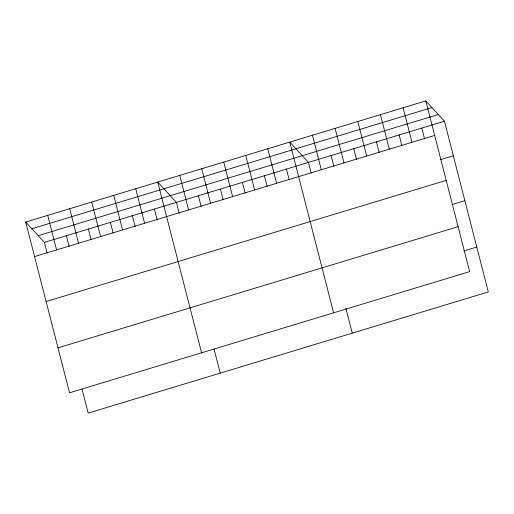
<?xml version="1.0" encoding="UTF-8"?>
<svg xmlns="http://www.w3.org/2000/svg" width="514" height="514" viewBox="0 0 514 514"><rect width="100%" height="100%" fill="white"/><g stroke="black" fill="none" stroke-linecap="round" stroke-linejoin="round"><path stroke-width="0.77" d="M425.798 100.905L469.635 271.636L69.538 392.78L25.7 222.042L425.798 100.905L444.462 121.22L488.3 291.958L88.202 413.095L82.034 389.072M31.862 228.749L431.953 107.606M38.209 235.656L438.301 114.519M25.7 222.042L44.365 242.364L444.462 121.22M34.566 256.576L434.664 135.439M440.485 159.648L453.329 155.761M46.106 301.525L446.203 180.388M452.024 204.591L464.868 200.704M57.998 347.83L458.09 226.693M463.911 250.903L476.761 247.009M421.788 128.089L424.551 138.831M403.124 107.767L411.99 142.307M399.121 134.951L401.877 145.693M380.45 114.635L389.316 149.169M376.447 141.813L379.204 152.562M357.776 121.497L366.649 156.031M353.773 148.681L356.536 159.424M335.109 128.365L343.975 162.899M331.1 155.543L333.862 166.292M312.435 135.227L321.301 169.761M311.188 173.154L308.432 162.411L289.761 142.089L333.599 312.827M345.903 308.349L352.27 333.143M286.426 169.074L289.183 179.816M267.755 148.752L276.622 183.292M264.421 175.737L267.177 186.479M245.75 155.414L254.623 189.955M242.415 182.399L245.172 193.142M223.744 162.077L232.617 196.618M220.41 189.062L223.166 199.805M201.745 168.74L210.612 203.281M198.404 195.725L201.16 206.467M179.739 175.402L188.606 209.943M179.155 213.13L176.398 202.387L157.734 182.065L201.572 352.803M214.068 349.096L220.236 373.119M154.393 209.05L157.155 219.793M135.728 188.728L144.595 223.269M132.387 215.713L135.15 226.456M113.722 195.391L122.589 229.931M110.382 222.376L113.144 233.118M91.717 202.053L100.583 236.594M88.376 229.038L91.139 239.781M69.711 208.716L78.578 243.257M66.37 235.701L69.133 246.444M47.706 215.379L56.572 249.913M44.365 242.364L47.127 253.106"/></g></svg>
